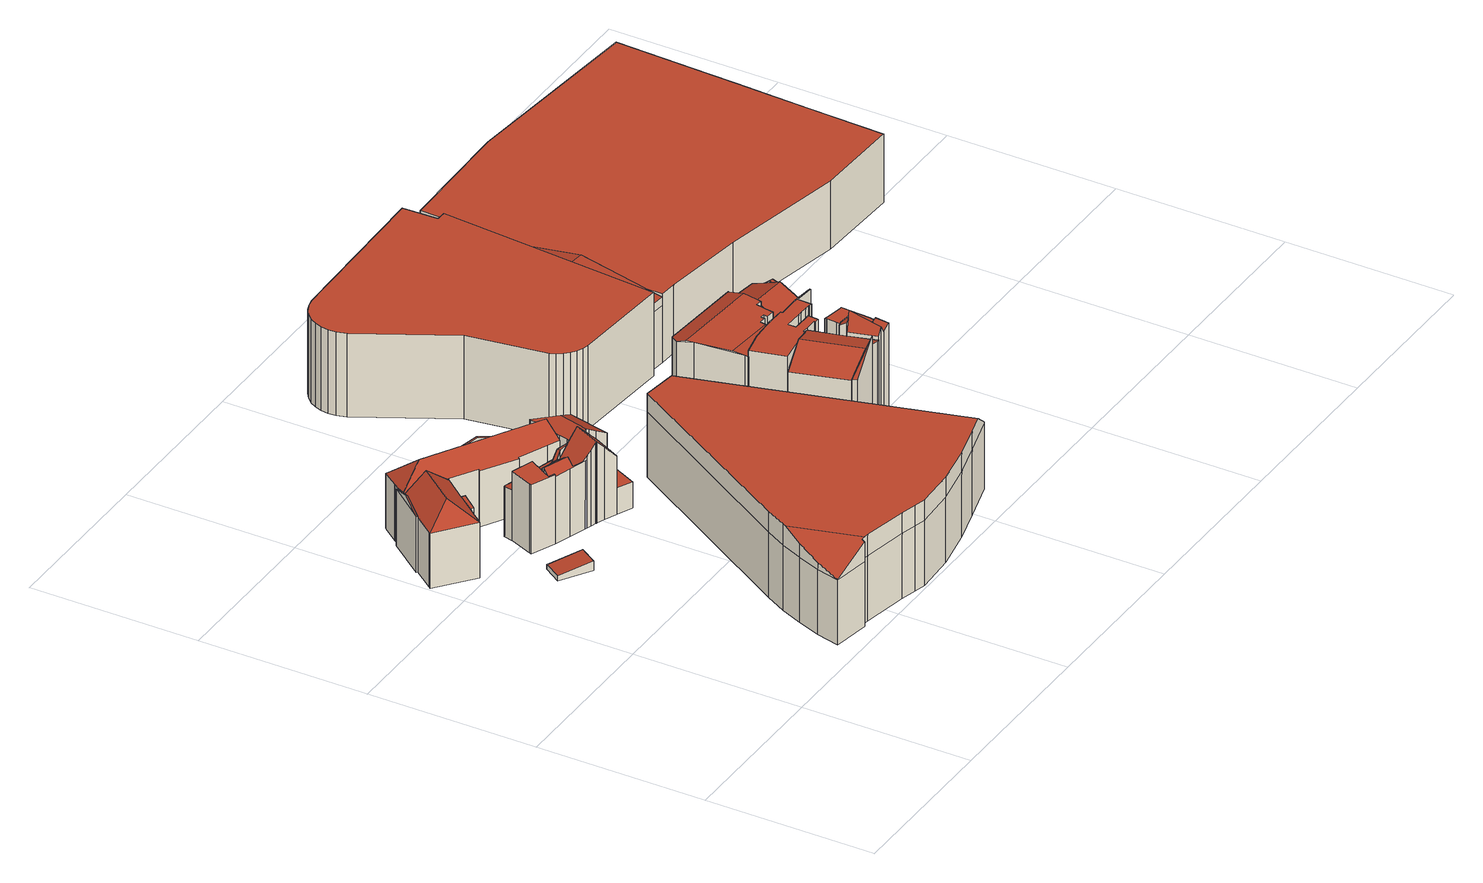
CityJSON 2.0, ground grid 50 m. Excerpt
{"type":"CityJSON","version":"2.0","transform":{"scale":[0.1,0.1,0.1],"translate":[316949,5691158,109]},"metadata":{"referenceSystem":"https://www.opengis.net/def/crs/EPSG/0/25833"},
"CityObjects":{
"building1":{"type":"Building","attributes":{"Gemeindeschluessel":14713000,"Dachneigung":81.49,"Dachorientierung":0,"MittlereTraufHoehe":112.4,"QualitaetDacherkennung":100,"ObjektHoehe":2.95,"BodenHoehe":110.24,"Geometrietyp2DReferenz":"3000","AbsoluteHoehe":113.19,"Dachflaeche":64.59,"function":"31001_9998","roofType":"2100","measuredHeight":2.95,"storeysAboveGround":1},"geometry":[{"type":"MultiSurface","lod":"2","boundaries":[[[0,1,2,3]],[[1,4,5,2]],[[4,6,7,5]],[[6,0,3,7]],[[6,4,1,0]],[[3,2,5,7]]],"semantics":{"surfaces":[{"type":"WallSurface"},{"type":"RoofSurface"},{"type":"GroundSurface"}],"values":[0,0,0,0,1,2]}}]},
"building2":{"type":"Building","attributes":{"Gemeindeschluessel":14713000,"Geometrietyp2DReferenz":"3000","function":"31001_9998","roofType":"9999"},"children":["building2-1","building2-2","building2-3","building2-4","building2-5","building2-6","building2-7"]},
"building2-1":{"type":"BuildingPart","attributes":{"Dachtyp_tdc":"tdcHipAndGableRoof","Dachneigung":38.22,"QualitaetDacherkennung":79,"Geometrietyp2DReferenz":"3000","roofType":"5000","measuredHeight":22.52},"parents":["building2"],"geometry":[{"type":"MultiSurface","lod":"2","boundaries":[[[8,9,10]],[[9,11,12,13,14,15,16,17,18,19,20,10]],[[20,21,22,23,24,8,10]],[[25,26,27,28,29,30,31,32,33,34,35,36,37]],[[18,17,28,27]],[[15,14,30,29]],[[14,13,31,30]],[[13,12,32,31]],[[12,11,33,32]],[[11,9,34,33]],[[9,8,35,34]],[[8,24,36,35]],[[24,23,37,36]],[[22,25,37,23]],[[38,21,20]],[[26,25,22,21,38]],[[19,38,20]],[[18,27,26,38,19]],[[28,17,16]],[[29,28,16,15]]],"semantics":{"surfaces":[{"type":"RoofSurface"},{"type":"GroundSurface"},{"type":"WallSurface"},{"type":"ClosureSurface"}],"values":[0,0,0,1,2,2,2,2,2,2,2,2,2,3,2,3,2,3,3,3]}}]},
"building2-2":{"type":"BuildingPart","attributes":{"Dachtyp_tdc":"tdcHipAndGableRoof","Dachneigung":42.58,"QualitaetDacherkennung":58,"Geometrietyp2DReferenz":"3000","roofType":"5000","measuredHeight":22.52},"parents":["building2"],"geometry":[{"type":"MultiSurface","lod":"2","boundaries":[[[39,40,41]],[[39,42,43,40]],[[44,45,46,47]],[[45,48,49,46]],[[48,50,51,49]],[[50,52,53,51]],[[52,54,55,53]],[[54,56,18,27,55]],[[57,58,59,60]],[[57,61,62,58]],[[61,63,64,62]],[[63,65,66,64]],[[65,67,68,66]],[[67,69,70,68]],[[67,65,63,61,57,60,71,72]],[[71,21,38,19,56,54,52,50,48,45,44,73,74,72]],[[74,75,42,39,76,77,78,79,69,67,72]],[[40,43,80,47,46,49,51,53,55,27,26,25,59,58,62,64,66,68,70,81]],[[82,75,74]],[[80,43,42,75,82]],[[73,82,74]],[[80,82,73,44,47]],[[71,83,22,21]],[[19,18,56]],[[22,25,26,38,21]],[[38,26,27,18,19]],[[60,83,71]],[[60,59,25,22,83]],[[84,79,78]],[[81,70,69,79,84]],[[41,76,39]],[[77,84,78]],[[41,40,81,84]],[[41,84,77,76]]],"semantics":{"surfaces":[{"type":"WallSurface"},{"type":"RoofSurface"},{"type":"GroundSurface"},{"type":"ClosureSurface"}],"values":[0,0,0,0,0,0,0,0,0,0,0,0,0,0,1,1,1,2,0,3,0,3,0,0,3,3,0,3,0,3,0,0,3,3]}}]},
"building2-3":{"type":"BuildingPart","attributes":{"Dachtyp_tdc":"tdcPolyFlatRoof","Dachneigung":0,"QualitaetDacherkennung":56,"Geometrietyp2DReferenz":"3000","roofType":"1000","measuredHeight":17.3},"parents":["building2"],"geometry":[{"type":"MultiSurface","lod":"2","boundaries":[[[85,86,87,28,17]],[[86,88,89,87]],[[88,90,29,89]],[[90,15,29]],[[90,88,86,85]],[[28,87,89,29]],[[17,16,85]],[[17,28,16]],[[16,15,90,85]],[[16,28,29,15]]],"semantics":{"surfaces":[{"type":"WallSurface"},{"type":"RoofSurface"},{"type":"GroundSurface"},{"type":"ClosureSurface"}],"values":[0,0,0,0,1,2,0,3,0,3]}}]},
"building2-4":{"type":"BuildingPart","attributes":{"Dachtyp_tdc":"tdcFreeFormRoof","Dachneigung":32.75,"QualitaetDacherkennung":29,"Geometrietyp2DReferenz":"3000","roofType":"5000","measuredHeight":16.56},"parents":["building2"],"geometry":[{"type":"MultiSurface","lod":"2","boundaries":[[[91,92,93,94]],[[92,95,96,93]],[[97,98,99,100]],[[98,101,102,99]],[[101,103,104,102]],[[103,105,106,104]],[[105,107,108,106]],[[107,109,110,108]],[[109,111,112,110]],[[111,113,114,112]],[[113,115,116,114]],[[115,117,118,116]],[[117,119,120,118]],[[119,91,94,120]],[[115,113,111,121]],[[111,109,107,105,103,101,98,97,122,123,121]],[[123,95,92,91,119,117,115,121]],[[94,93,96,124,125,100,99,102,104,106,108,110,112,114,116,118,120]],[[124,96,95,123]],[[124,123,122,125]],[[97,100,125,122]]],"semantics":{"surfaces":[{"type":"WallSurface"},{"type":"RoofSurface"},{"type":"GroundSurface"},{"type":"ClosureSurface"}],"values":[0,0,0,0,0,0,0,0,0,0,0,0,0,0,1,1,1,2,3,3,3]}}]},
"building2-5":{"type":"BuildingPart","attributes":{"Dachtyp_tdc":"tdcGableRoof","Dachneigung":16.65,"QualitaetDacherkennung":32,"Geometrietyp2DReferenz":"3000","roofType":"3100","measuredHeight":19.23},"parents":["building2"],"geometry":[{"type":"MultiSurface","lod":"2","boundaries":[[[126,127,128,129]],[[130,83,57,131]],[[127,126,132]],[[57,127,132,131]],[[126,130,131,132]],[[128,58,25,37,129]],[[127,57,58,128]],[[130,126,129,37,23]],[[130,23,22,83]],[[23,37,25,22]],[[83,22,25,58,57]]],"semantics":{"surfaces":[{"type":"WallSurface"},{"type":"RoofSurface"},{"type":"GroundSurface"},{"type":"ClosureSurface"}],"values":[0,0,0,1,1,2,0,0,0,3,3]}}]},
"building2-6":{"type":"BuildingPart","attributes":{"Dachtyp_tdc":"tdcHipAndGableRoof","Dachneigung":33.17,"QualitaetDacherkennung":65,"Geometrietyp2DReferenz":"3000","roofType":"5000","measuredHeight":22.45},"parents":["building2"],"geometry":[{"type":"MultiSurface","lod":"2","boundaries":[[[133,134,135,136]],[[134,137,97,100,135]],[[138,139,44,47,96,95]],[[140,43,42]],[[140,141,142,43]],[[141,143,144,142]],[[143,145,146,144]],[[145,133,136,146]],[[141,140,147]],[[140,75,82,73,139,138,148,137,134,147]],[[134,133,145,143,141,147]],[[136,135,100,125,124,96,47,80,43,142,144,146]],[[122,97,137,148]],[[122,125,100,97]],[[95,123,122,148,138]],[[95,96,124,123]],[[124,125,122,123]],[[73,44,139]],[[42,75,140]],[[43,80,82,75,42]],[[80,47,44,73,82]]],"semantics":{"surfaces":[{"type":"WallSurface"},{"type":"RoofSurface"},{"type":"GroundSurface"},{"type":"ClosureSurface"}],"values":[0,0,0,0,0,0,0,0,1,1,1,2,0,3,0,3,3,0,0,3,3]}}]},
"building2-7":{"type":"BuildingPart","attributes":{"Dachtyp_tdc":"tdcGableRoof","Dachneigung":18.1,"QualitaetDacherkennung":40,"Geometrietyp2DReferenz":"3000","roofType":"3100","measuredHeight":19.02},"parents":["building2"],"geometry":[{"type":"MultiSurface","lod":"2","boundaries":[[[149,150,70,69]],[[149,151,152,150]],[[151,41,40,152]],[[69,79,84,77,153,154,149]],[[151,154,153,76,41]],[[149,154,151]],[[70,150,152,40,81]],[[81,40,41,84]],[[69,70,81,84,79]],[[76,153,77]],[[41,76,77,84]]],"semantics":{"surfaces":[{"type":"WallSurface"},{"type":"RoofSurface"},{"type":"GroundSurface"},{"type":"ClosureSurface"}],"values":[0,0,0,1,1,0,2,3,3,0,3]}}]},
"building3":{"type":"Building","attributes":{"Gemeindeschluessel":14713000,"Geometrietyp2DReferenz":"3000","function":"31001_9998","roofType":"9999"},"children":["building3-1","building3-2","building3-3","building3-4","building3-5"]},
"building3-1":{"type":"BuildingPart","attributes":{"Dachtyp_tdc":"tdcPolyFlatRoof","Dachneigung":0,"QualitaetDacherkennung":64,"Geometrietyp2DReferenz":"3000","roofType":"1000","measuredHeight":21.24},"parents":["building3"],"geometry":[{"type":"MultiSurface","lod":"2","boundaries":[[[155,156,157,158,159]],[[156,160,161,157]],[[156,155,162,163,164,165,166,167,168,169,170,171,160]],[[161,172,173,174,175,176,177,178,179,180,158,157]],[[160,171,172,161]],[[171,170,173,172]],[[170,169,174,173]],[[169,168,175,174]],[[168,167,176,175]],[[167,166,177,176]],[[181,182,163,162]],[[181,180,179,182]],[[159,181,162,155]],[[159,158,180,181]],[[182,164,163]],[[179,178,165,164,182]],[[178,177,166,165]]],"semantics":{"surfaces":[{"type":"WallSurface"},{"type":"RoofSurface"},{"type":"GroundSurface"},{"type":"ClosureSurface"}],"values":[0,0,1,2,0,0,0,0,0,0,0,3,0,3,0,3,3]}}]},
"building3-2":{"type":"BuildingPart","attributes":{"Dachtyp_tdc":"tdcFreeFormRoof","Dachneigung":59.58,"QualitaetDacherkennung":22,"Geometrietyp2DReferenz":"3000","roofType":"5000","measuredHeight":21.39},"parents":["building3"],"geometry":[{"type":"MultiSurface","lod":"2","boundaries":[[[183,184,185,186,187]],[[184,188,189,185]],[[188,190,191,189]],[[190,192,193,191]],[[192,194,195,193]],[[194,196,197,195]],[[196,198,199,197]],[[188,184,183,200]],[[201,202,203,198,196,194]],[[194,192,190,188,200,204,201]],[[186,185,189,191,193,195,197,199,205,206,207,208]],[[203,205,199,198]],[[207,206,202,201]],[[206,205,203,202]],[[200,209,204]],[[209,208,207,201,204]],[[183,187,209,200]],[[208,209,187,186]]],"semantics":{"surfaces":[{"type":"WallSurface"},{"type":"RoofSurface"},{"type":"GroundSurface"},{"type":"ClosureSurface"}],"values":[0,0,0,0,0,0,0,1,1,1,2,3,3,3,0,3,0,3]}}]},
"building3-3":{"type":"BuildingPart","attributes":{"Dachtyp_tdc":"tdcPolyFlatRoof","Dachneigung":0,"QualitaetDacherkennung":55,"Geometrietyp2DReferenz":"3000","roofType":"1000","measuredHeight":21.15},"parents":["building3"],"geometry":[{"type":"MultiSurface","lod":"2","boundaries":[[[210,211,212,213]],[[211,214,215,212]],[[214,216,217,218,215]],[[219,216,214,211,210]],[[213,212,215,218,220]],[[221,217,216,219]],[[220,218,217,221]],[[213,220,221,219,210]]],"semantics":{"surfaces":[{"type":"WallSurface"},{"type":"RoofSurface"},{"type":"GroundSurface"},{"type":"ClosureSurface"}],"values":[0,0,0,1,2,0,3,3]}}]},
"building3-4":{"type":"BuildingPart","attributes":{"Dachtyp_tdc":"tdcGableRoof","Dachneigung":46.38,"QualitaetDacherkennung":32,"Geometrietyp2DReferenz":"3000","roofType":"3100","measuredHeight":24.99},"parents":["building3"],"geometry":[{"type":"MultiSurface","lod":"2","boundaries":[[[222,223,224,225]],[[223,226,227,224]],[[226,228,229,227]],[[228,230,231,229]],[[230,232,233,231]],[[232,234,235,233]],[[234,236,237,238,235]],[[217,187,186,218]],[[239,222,225,199,198]],[[240,204,209,187,217,221,241,242,243,236,234,232,230]],[[230,228,226,223,222,239,244,240]],[[225,224,227,229,231,233,235,238,245,246,220,218,186,208,207,206,205,199]],[[243,237,236]],[[242,245,238,237,243]],[[217,218,220,221]],[[221,220,246,241]],[[241,246,245,242]],[[202,201,204,240]],[[206,207,201,202]],[[207,208,209,204,201]],[[208,186,187,209]],[[244,203,202,240]],[[206,202,203,205]],[[198,203,244,239]],[[198,199,205,203]]],"semantics":{"surfaces":[{"type":"WallSurface"},{"type":"RoofSurface"},{"type":"GroundSurface"},{"type":"ClosureSurface"}],"values":[0,0,0,0,0,0,0,0,0,1,1,2,0,3,3,3,3,0,3,3,3,0,3,0,3]}}]},
"building3-5":{"type":"BuildingPart","attributes":{"Dachtyp_tdc":"tdcGableRoof","Dachneigung":38.86,"QualitaetDacherkennung":28,"Geometrietyp2DReferenz":"3000","roofType":"3100","measuredHeight":22.74},"parents":["building3"],"geometry":[{"type":"MultiSurface","lod":"2","boundaries":[[[237,247,248,238]],[[247,159,158,248]],[[249,250,251,177,166]],[[250,252,210,213,251]],[[253,164,182,181,159,247,237,243,254,255]],[[255,256,252,250,249,253]],[[213,220,246,245,238,248,158,180,179,178,177,251]],[[256,219,210,252]],[[219,221,220,213,210]],[[241,221,219,256,255]],[[246,220,221,241]],[[254,242,241,255]],[[242,245,246,241]],[[243,242,254]],[[237,238,245,242,243]],[[180,158,159,181]],[[179,180,181,182]],[[165,164,253]],[[178,179,182,164,165]],[[249,166,165,253]],[[178,165,166,177]]],"semantics":{"surfaces":[{"type":"WallSurface"},{"type":"RoofSurface"},{"type":"GroundSurface"},{"type":"ClosureSurface"}],"values":[0,0,0,0,1,1,2,0,3,0,3,0,3,0,3,3,3,0,3,0,3]}}]},
"building4":{"type":"Building","attributes":{"Dachtyp_tdc":"tdcFreeFormRoof","Gemeindeschluessel":14713000,"Dachneigung":0.985,"QualitaetDacherkennung":27,"Geometrietyp2DReferenz":"3000","function":"31001_2000","roofType":"5000","measuredHeight":26.67},"geometry":[{"type":"MultiSurface","lod":"2","boundaries":[[[257,258,259,260]],[[260,259,261,262]],[[263,264,265,266]],[[267,264,263]],[[268,269,270,271]],[[271,270,267]],[[272,273,274,275,276,277,278,279,280,281,282,283,284,285,286,287,288,289,290,291]],[[292,293,273,272]],[[293,294,274,273]],[[294,295,275,274]],[[295,296,276,275]],[[296,297,277,276]],[[297,268,278,277]],[[268,271,279,278]],[[271,267,280,279]],[[267,263,281,280]],[[263,266,282,281]],[[266,298,283,282]],[[298,299,284,283]],[[299,300,285,284]],[[300,301,286,285]],[[301,302,287,286]],[[302,257,288,287]],[[257,260,289,288]],[[260,262,290,289]],[[262,303,291,290]],[[303,292,272,291]],[[270,269,304,305,265,264,267]],[[306,261,259,258,307,308,309]],[[310,311,312,306,309,313,314,315,305,304,316,317,318,319]],[[293,310,319,294]],[[294,319,318,295]],[[295,318,317,296]],[[296,317,316,297]],[[297,316,304,269,268]],[[266,265,305,315,298]],[[298,315,314,299]],[[299,314,313,300]],[[300,313,309,308,301]],[[262,261,306,312,303]],[[303,312,311,292]],[[292,311,310,293]],[[301,308,307,302]],[[302,307,258,257]]],"semantics":{"surfaces":[{"type":"WallSurface"},{"type":"GroundSurface"},{"type":"RoofSurface"}],"values":[0,0,0,0,0,0,1,0,0,0,0,0,0,0,0,0,0,0,0,0,0,0,0,0,0,0,0,2,2,2,0,0,0,0,0,0,0,0,0,0,0,0,0,0]}}]},
"building5":{"type":"Building","attributes":{"Dachtyp_tdc":"tdcPolyFlatRoof","Gemeindeschluessel":14713000,"Dachneigung":0,"QualitaetDacherkennung":57,"Geometrietyp2DReferenz":"3000","function":"31001_9998","roofType":"1000","measuredHeight":8.02},"geometry":[{"type":"MultiSurface","lod":"2","boundaries":[[[320,321,224,322]],[[321,323,225,224]],[[323,324,325,225]],[[324,326,327,325]],[[326,320,322,327]],[[326,324,323,321,320]],[[322,224,225,325,327]]],"semantics":{"surfaces":[{"type":"WallSurface"},{"type":"RoofSurface"},{"type":"GroundSurface"}],"values":[0,0,0,0,0,1,2]}}]},
"building6":{"type":"Building","attributes":{"Gemeindeschluessel":14713000,"Geometrietyp2DReferenz":"3000","function":"31001_9998","roofType":"9999"},"children":["building6-1","building6-2","building6-3","building6-4","building6-5","building6-6"]},
"building6-1":{"type":"BuildingPart","attributes":{"Dachtyp_tdc":"tdcFreeFormRoof","Dachneigung":59.09,"QualitaetDacherkennung":9,"Geometrietyp2DReferenz":"3000","roofType":"5000","measuredHeight":30.93},"parents":["building6"],"geometry":[{"type":"MultiSurface","lod":"2","boundaries":[[[328,329,330,331,332]],[[329,333,334,335,330]],[[336,337,338,339,340,341]],[[342,343,344,333,329]],[[329,328,337,336,342]],[[331,330,335,345,346,340,339,347]],[[348,334,333,344]],[[345,335,334,348]],[[349,343,342]],[[346,345,348,344,343,349]],[[336,341,349,342]],[[346,349,341,340]],[[332,350,351,338,337,328]],[[347,339,338,351]],[[332,331,347,351,350]]],"semantics":{"surfaces":[{"type":"WallSurface"},{"type":"RoofSurface"},{"type":"GroundSurface"},{"type":"ClosureSurface"}],"values":[0,0,0,1,1,2,0,3,0,3,0,3,0,3,3]}}]},
"building6-2":{"type":"BuildingPart","attributes":{"Dachtyp_tdc":"tdcPolyFlatRoof","Dachneigung":30.79,"QualitaetDacherkennung":35,"Geometrietyp2DReferenz":"3000","roofType":"2100","measuredHeight":28.95},"parents":["building6"],"geometry":[{"type":"MultiSurface","lod":"2","boundaries":[[[352,341,340,353]],[[354,352,353,355,356]],[[354,357,343,349,341,352]],[[353,340,346,345,355]],[[344,343,357]],[[345,346,349,343,344,348]],[[346,340,341,349]],[[354,356,348,344,357]],[[345,348,356,355]]],"semantics":{"surfaces":[{"type":"WallSurface"},{"type":"RoofSurface"},{"type":"GroundSurface"},{"type":"ClosureSurface"}],"values":[0,0,1,2,0,3,3,0,3]}}]},
"building6-3":{"type":"BuildingPart","attributes":{"Dachtyp_tdc":"tdcPolyFlatRoof","Dachneigung":0,"QualitaetDacherkennung":48,"Geometrietyp2DReferenz":"3000","roofType":"1000","measuredHeight":23.38},"parents":["building6"],"geometry":[{"type":"MultiSurface","lod":"2","boundaries":[[[338,358,359,339]],[[358,360,361,359]],[[360,362,363,361]],[[362,364,365,363]],[[364,366,367,365]],[[366,368,369,367]],[[368,370,371,369]],[[370,372,373,371]],[[372,374,375,373]],[[374,376,377,375]],[[376,378,379,377]],[[378,380,381,379]],[[378,376,374,372,370,368,366,364,362,360,358,338,351,380]],[[381,347,339,359,361,363,365,367,369,371,373,375,377,379]],[[347,381,380,351]],[[339,347,351,338]]],"semantics":{"surfaces":[{"type":"WallSurface"},{"type":"RoofSurface"},{"type":"GroundSurface"},{"type":"ClosureSurface"}],"values":[0,0,0,0,0,0,0,0,0,0,0,0,1,2,3,3]}}]},
"building6-4":{"type":"BuildingPart","attributes":{"Dachtyp_tdc":"tdcGableRoof","Dachneigung":36.54,"QualitaetDacherkennung":34,"Geometrietyp2DReferenz":"3000","roofType":"3100","measuredHeight":26.44},"parents":["building6"],"geometry":[{"type":"MultiSurface","lod":"2","boundaries":[[[382,356,355,383]],[[334,384,385,335]],[[384,386,387,385]],[[388,389,390,391]],[[389,392,393,390]],[[392,394,395,393]],[[394,396,397,395]],[[396,382,383,397]],[[392,389,388,398,399]],[[399,400,386,384,334,348,356,382,396,394,392]],[[383,355,345,335,385,387,401,391,390,393,395,397]],[[335,345,348,334]],[[345,355,356,348]],[[402,400,399]],[[401,387,386,400,402]],[[398,402,399]],[[401,402,398,388,391]]],"semantics":{"surfaces":[{"type":"WallSurface"},{"type":"RoofSurface"},{"type":"GroundSurface"},{"type":"ClosureSurface"}],"values":[0,0,0,0,0,0,0,0,1,1,2,3,3,0,3,0,3]}}]},
"building6-5":{"type":"BuildingPart","attributes":{"Dachtyp_tdc":"tdcPolyFlatRoof","Dachneigung":26.42,"QualitaetDacherkennung":45,"Geometrietyp2DReferenz":"3000","roofType":"2100","measuredHeight":27.34},"parents":["building6"],"geometry":[{"type":"MultiSurface","lod":"2","boundaries":[[[403,404,405,381,380]],[[404,332,331,405]],[[332,404,403,350]],[[347,381,405,331]],[[331,332,350,351,347]],[[380,351,350,403]],[[380,381,347,351]]],"semantics":{"surfaces":[{"type":"WallSurface"},{"type":"RoofSurface"},{"type":"GroundSurface"},{"type":"ClosureSurface"}],"values":[0,0,1,2,3,0,3]}}]},
"building6-6":{"type":"BuildingPart","attributes":{"Dachtyp_tdc":"tdcPolyFlatRoof","Dachneigung":33.57,"QualitaetDacherkennung":11,"Geometrietyp2DReferenz":"3000","roofType":"2100","measuredHeight":28.39},"parents":["building6"],"geometry":[{"type":"MultiSurface","lod":"2","boundaries":[[[406,407,388,391,408]],[[409,406,408,387,386]],[[409,400,402,398,407,406]],[[408,391,401,387]],[[398,388,407]],[[386,400,409]],[[387,401,402,400,386]],[[401,391,388,398,402]]],"semantics":{"surfaces":[{"type":"WallSurface"},{"type":"RoofSurface"},{"type":"GroundSurface"},{"type":"ClosureSurface"}],"values":[0,0,1,2,0,0,3,3]}}]},
"building7":{"type":"Building","attributes":{"Dachtyp_tdc":"tdcFreeFormRoof","Gemeindeschluessel":14713000,"Dachneigung":2.1,"QualitaetDacherkennung":47,"Geometrietyp2DReferenz":"3000","function":"31001_9998","roofType":"5000","measuredHeight":25.86},"geometry":[{"type":"MultiSurface","lod":"2","boundaries":[[[410,411,412,413]],[[411,414,415,412]],[[414,416,417,415]],[[416,418,419,417]],[[418,420,421,419]],[[420,422,423,421]],[[422,424,425,423]],[[424,426,427,425]],[[426,428,429,427]],[[428,430,431,429]],[[430,432,433,431]],[[432,434,435,433]],[[434,436,437,435]],[[436,438,439,437]],[[438,440,441,439]],[[440,442,443,441]],[[442,444,445,443]],[[444,446,447,445]],[[446,448,449,447]],[[448,450,451,449]],[[450,410,413,451]],[[418,416,414,411,410,452,453]],[[448,446,444,442,440,438,454,455]],[[455,454,436,434,432,430,428,426,424,422,420,453,452,450]],[[438,436,454]],[[420,418,453]],[[410,450,452]],[[450,448,455]],[[413,412,415,417,419,421,423,425,427,429,431,433,435,437,439,441,443,445,447,449,451]]],"semantics":{"surfaces":[{"type":"WallSurface"},{"type":"RoofSurface"},{"type":"GroundSurface"}],"values":[0,0,0,0,0,0,0,0,0,0,0,0,0,0,0,0,0,0,0,0,0,1,1,1,0,0,0,0,2]}}]},
"building8":{"type":"Building","attributes":{"Dachtyp_tdc":"tdcPolyFlatRoof","Gemeindeschluessel":14713000,"Dachneigung":0,"QualitaetDacherkennung":31,"Geometrietyp2DReferenz":"3000","function":"31001_9998","roofType":"1000","measuredHeight":25.92},"geometry":[{"type":"MultiSurface","lod":"2","boundaries":[[[456,457,458,459]],[[457,460,461,458]],[[460,462,463,461]],[[462,464,465,463]],[[464,466,467,465]],[[466,468,469,467]],[[468,470,471,469]],[[470,472,473,471]],[[472,474,475,473]],[[474,476,477,475]],[[476,478,479,477]],[[478,480,481,479]],[[480,482,483,481]],[[482,484,485,483]],[[484,486,487,485]],[[486,488,489,487]],[[488,490,491,489]],[[490,492,493,491]],[[492,494,495,493]],[[494,496,497,495]],[[496,498,499,497]],[[498,500,501,499]],[[500,502,503,501]],[[502,504,505,503]],[[504,506,507,505]],[[506,508,509,507]],[[508,510,511,509]],[[510,512,513,511]],[[512,514,515,513]],[[514,456,459,515]],[[514,512,510,508,506,504,502,500,498,496,494,492,490,488,486,484,482,480,478,476,474,472,470,468,466,464,462,460,457,456]],[[459,458,461,463,465,467,469,471,473,475,477,479,481,483,485,487,489,491,493,495,497,499,501,503,505,507,509,511,513,515]]],"semantics":{"surfaces":[{"type":"WallSurface"},{"type":"RoofSurface"},{"type":"GroundSurface"}],"values":[0,0,0,0,0,0,0,0,0,0,0,0,0,0,0,0,0,0,0,0,0,0,0,0,0,0,0,0,0,0,1,2]}}]},
"building9":{"type":"Building","attributes":{"Dachtyp_tdc":"tdcFreeFormRoof","Gemeindeschluessel":14713000,"Dachneigung":44.06,"QualitaetDacherkennung":13,"Geometrietyp2DReferenz":"3000","function":"31001_9998","roofType":"5000","measuredHeight":6.08},"geometry":[{"type":"MultiSurface","lod":"2","boundaries":[[[516,517,518]],[[519,517,516]],[[520,517,519]],[[520,521,517]],[[521,520,522]],[[523,363,361,359,524,353,355,383,525,526]],[[519,516,363,523]],[[516,527,361,363]],[[527,528,359,361]],[[528,529,524,359]],[[529,530,353,524]],[[530,531,355,353]],[[531,532,383,355]],[[532,533,525,383]],[[533,520,526,525]],[[520,519,523,526]],[[534,522,520,533]],[[534,533,532]],[[535,536,521,522,534,532,531]],[[535,531,530]],[[536,535,530,529]],[[517,521,536,529,528]],[[518,517,528,527]],[[518,527,516]]],"semantics":{"surfaces":[{"type":"RoofSurface"},{"type":"GroundSurface"},{"type":"WallSurface"}],"values":[0,0,0,0,0,1,2,2,2,2,2,2,2,2,2,2,0,0,0,0,0,0,0,0]}}]},
"building10":{"type":"Building","attributes":{"Gemeindeschluessel":14713000,"Geometrietyp2DReferenz":"3000","function":"31001_9998","roofType":"9999"},"children":["building10-1","building10-2","building10-3"]},
"building10-1":{"type":"BuildingPart","attributes":{"Dachtyp_tdc":"tdcGableRoof","Dachneigung":27.69,"QualitaetDacherkennung":18,"Geometrietyp2DReferenz":"3000","roofType":"3100","measuredHeight":25.4},"parents":["building10"],"geometry":[{"type":"MultiSurface","lod":"2","boundaries":[[[537,538,539,540]],[[538,541,542,539]],[[541,543,544,542]],[[543,545,546,544]],[[545,547,548,546]],[[547,549,550,548]],[[549,551,552,553,550]],[[554,555,556,421,557]],[[555,558,419,556]],[[558,559,417,419]],[[559,560,561,562,417]],[[563,564,565,566,567]],[[564,537,540,565]],[[568,569,570,571,560,559,558,555]],[[555,554,551,549,547,545,543,541,538,537,564,563,568]],[[540,539,542,544,546,548,550,553,421,556,419,417,562,572,573,566,565]],[[557,552,551,554]],[[557,421,553,552]],[[574,569,568]],[[571,561,560]],[[572,562,561,571,570]],[[573,572,570,569,574]],[[563,567,574,568]],[[573,574,567,566]]],"semantics":{"surfaces":[{"type":"WallSurface"},{"type":"RoofSurface"},{"type":"GroundSurface"},{"type":"ClosureSurface"}],"values":[0,0,0,0,0,0,0,0,0,0,0,0,0,1,1,2,0,3,0,0,3,3,0,3]}}]},
"building10-2":{"type":"BuildingPart","attributes":{"Dachtyp_tdc":"tdcGableRoof","Dachneigung":40.99,"QualitaetDacherkennung":54,"Geometrietyp2DReferenz":"3000","roofType":"3100","measuredHeight":24.51},"parents":["building10"],"geometry":[{"type":"MultiSurface","lod":"2","boundaries":[[[561,575,576,562]],[[575,577,578,576]],[[577,579,580,578]],[[579,581,582,580]],[[581,567,566,582]],[[579,577,575,561,571,583]],[[583,569,574,567,581,579]],[[572,562,576,578,580,582,566,573]],[[571,570,583]],[[561,562,572,570,571]],[[570,569,583]],[[572,573,574,569,570]],[[573,566,567,574]]],"semantics":{"surfaces":[{"type":"WallSurface"},{"type":"RoofSurface"},{"type":"GroundSurface"},{"type":"ClosureSurface"}],"values":[0,0,0,0,0,1,1,2,0,3,0,3,3]}}]},
"building10-3":{"type":"BuildingPart","attributes":{"Dachtyp_tdc":"tdcPolyFlatRoof","Dachneigung":0,"QualitaetDacherkennung":0,"Geometrietyp2DReferenz":"3000","roofType":"9999","measuredHeight":3.32},"parents":["building10"],"geometry":[{"type":"MultiSurface","lod":"2","boundaries":[[[584,585,586,587,588,589,552,557]],[[552,589,590,553]],[[589,588,591,590]],[[588,587,592,591]],[[587,586,427,592]],[[586,585,425,427]],[[585,584,423,425]],[[584,557,421,423]],[[421,553,590,591,592,427,425,423]],[[553,421,557,552]]],"semantics":{"surfaces":[{"type":"RoofSurface"},{"type":"WallSurface"},{"type":"GroundSurface"},{"type":"ClosureSurface"}],"values":[0,1,1,1,1,1,1,1,2,3]}}]},
"building11":{"type":"Building","attributes":{"name":"Höfe am Brühl","Gemeindeschluessel":14713000,"Geometrietyp2DReferenz":"3000","function":"31001_2052","roofType":"9999"},"children":["building11-1","building11-2","building11-3"]},
"building11-1":{"type":"BuildingPart","attributes":{"Dachtyp_tdc":"tdcPolyFlatRoof","Dachneigung":0,"QualitaetDacherkennung":22,"Geometrietyp2DReferenz":"3000","roofType":"1000","measuredHeight":20.94},"parents":["building11"],"geometry":[{"type":"MultiSurface","lod":"2","boundaries":[[[593,594,595,596,597]],[[594,598,599,595]],[[598,600,601,599]],[[600,602,603,601]],[[602,604,605,603]],[[604,606,607,605]],[[606,608,609,607]],[[608,610,611,609]],[[610,612,613,611]],[[612,614,615,613]],[[614,616,617,615]],[[616,618,619,620,621,617]],[[618,616,614,612,610,608,606,604,602,600,598,594,593,622,623]],[[596,595,599,601,603,605,607,609,611,613,615,617,621]],[[597,622,593]],[[623,619,618]],[[597,596,621,620]],[[597,620,619,623,622]]],"semantics":{"surfaces":[{"type":"WallSurface"},{"type":"RoofSurface"},{"type":"GroundSurface"},{"type":"ClosureSurface"}],"values":[0,0,0,0,0,0,0,0,0,0,0,0,1,2,0,0,3,3]}}]},
"building11-2":{"type":"BuildingPart","attributes":{"Dachtyp_tdc":"tdcGableRoof","Dachneigung":10.07,"QualitaetDacherkennung":13,"Geometrietyp2DReferenz":"3000","roofType":"3100","measuredHeight":24.41},"parents":["building11"],"geometry":[{"type":"MultiSurface","lod":"2","boundaries":[[[624,597,596,625]],[[620,626,627,621]],[[628,629,630,619,623]],[[624,629,628,622,597]],[[620,619,630,626]],[[625,596,621,627]],[[621,596,597,620]],[[625,627,626,624]],[[626,630,629,624]],[[628,623,622]],[[622,623,619,620,597]]],"semantics":{"surfaces":[{"type":"WallSurface"},{"type":"RoofSurface"},{"type":"GroundSurface"},{"type":"ClosureSurface"}],"values":[0,0,1,1,0,2,3,3,3,0,3]}}]},
"building11-3":{"type":"BuildingPart","attributes":{"Dachtyp_tdc":"tdcPolyFlatRoof","Dachneigung":0,"QualitaetDacherkennung":26,"Geometrietyp2DReferenz":"3000","roofType":"1000","measuredHeight":25.73},"parents":["building11"],"geometry":[{"type":"MultiSurface","lod":"2","boundaries":[[[631,632,633,634]],[[632,635,636,633]],[[635,637,638,636]],[[637,639,640,638]],[[639,641,642,640]],[[641,643,644,642]],[[643,645,646,644]],[[645,647,648,646]],[[647,649,650,648]],[[649,651,652,650]],[[651,653,654,652]],[[653,655,656,654]],[[655,657,658,656]],[[657,659,660,658]],[[659,661,662,660]],[[661,663,664,662]],[[663,665,666,664]],[[665,667,668,666]],[[667,669,670,668]],[[669,671,624,625,670]],[[672,673,674,627,626,630]],[[673,631,634,674]],[[673,672,671,669,667,665,663,661,659,657,655,653,651,649,647,645,643,641,639,637,635,632,631]],[[634,633,636,638,640,642,644,646,648,650,652,654,656,658,660,662,664,666,668,670,625,627,674]],[[630,629,624,671,672]],[[626,627,625,624]],[[626,624,629,630]]],"semantics":{"surfaces":[{"type":"WallSurface"},{"type":"RoofSurface"},{"type":"GroundSurface"},{"type":"ClosureSurface"}],"values":[0,0,0,0,0,0,0,0,0,0,0,0,0,0,0,0,0,0,0,0,0,0,1,2,0,3,3]}}]}
},
"vertices":[
[221,881,26],[308,824,42],[308,824,12],[221,881,12],[275,773,42],[275,773,12],[188,830,26],[188,830,12],
[6,1103,172],[111,1016,174],[95,1105,228],[115,1021,174],[116,1022,174],[125,1033,174],[137,1049,174],[152,1067,174],[191,1116,174],[191,1116,173],[244,1182,173],[237,1186,180],[183,1216,228],[129,1247,178],[122,1251,171],[57,1169,172],[10,1108,172],[122,1251,3],[183,1216,3],[244,1182,3],[191,1116,3],[152,1067,3],[137,1049,3],[125,1033,3],[116,1022,3],[115,1021,3],[111,1016,3],[6,1103,3],[10,1108,3],[57,1169,3],[183,1216,179],
[480,1172,175],[480,1172,3],[480,1172,173],[559,1124,177],[559,1124,3],[533,1021,184],[500,1037,182],[500,1037,3],[533,1021,3],[420,1077,177],[420,1077,3],[419,1075,174],[419,1075,3],[318,1135,176],[318,1135,3],[319,1138,179],[319,1138,3],[244,1182,180],[142,1275,176],[142,1275,3],[141,1275,3],[141,1275,176],[154,1291,175],[154,1291,3],[156,1294,175],[156,1294,3],[191,1339,171],[191,1339,3],[194,1342,171],[194,1342,3],[379,1234,173],[379,1234,3],[122,1251,178],[219,1257,228],[537,1037,199],[545,1068,228],[553,1099,200],[474,1175,175],[379,1232,174],[378,1232,174],[378,1233,173],[545,1068,3],[378,1232,3],[545,1068,200],[122,1251,176],[378,1232,173],
[191,1116,176],[199,1109,176],[199,1109,3],[161,1062,176],[161,1062,3],[152,1067,176],
[466,1015,159],[493,1006,160],[493,1006,3],[466,1015,3],[527,996,161],[527,996,3],[519,964,154],[500,968,153],[500,968,3],[519,964,3],[476,975,153],[476,975,3],[460,979,153],[460,979,3],[431,988,154],[431,988,3],[377,1005,155],[377,1005,3],[368,1008,156],[368,1008,3],[303,1029,158],[303,1029,3],[312,1058,157],[312,1058,3],[314,1058,157],[314,1058,3],[320,1060,155],[320,1060,3],[455,1018,159],[455,1018,3],[322,1041,168],[520,970,158],[524,986,168],[524,986,3],[520,970,3],
[54,1171,174],[138,1278,176],[138,1278,3],[54,1171,3],[57,1169,174],[100,1223,195],[97,1225,195],
[567,954,220],[557,956,227],[557,956,3],[567,954,3],[519,964,199],[527,996,199],[533,1021,199],[559,1124,200],[663,1062,176],[663,1062,3],[635,939,175],[635,939,3],[596,949,201],[596,949,3],[578,1043,227],[520,970,199],
[381,1238,173],[381,1238,3],[483,1177,173],[483,1177,3],[429,1202,193],[432,1208,193],
[343,925,218],[272,956,218],[272,956,5],[343,925,5],[343,925,212],[274,962,218],[274,962,5],[345,929,218],[327,936,218],[328,937,218],[337,954,218],[342,963,218],[345,967,218],[361,997,218],[368,1008,218],[303,1029,218],[302,1030,218],[302,1030,5],[303,1029,5],[368,1008,5],[361,997,5],[345,967,5],[342,963,5],[337,954,5],[327,936,5],[345,929,5],[345,929,216],[327,936,216],
[427,975,178],[431,988,182],[431,988,5],[427,975,5],[427,975,177],[451,982,217],[451,982,5],[460,979,218],[460,979,5],[476,975,218],[476,975,5],[492,971,219],[492,971,5],[500,968,216],[500,968,5],[567,954,185],[567,954,5],[449,972,217],[492,965,219],[518,961,207],[570,953,184],[475,968,218],[570,953,5],[518,961,5],[492,965,5],[449,972,5],[449,972,196],
[365,956,217],[384,964,217],[384,964,5],[365,956,5],[407,957,217],[407,957,5],[418,949,217],[418,949,180],[418,949,5],[415,940,217],[415,940,5],[415,940,181],
[596,949,176],[542,857,185],[542,857,5],[596,949,5],[506,872,226],[506,872,5],[481,881,254],[481,881,5],[480,881,255],[480,881,5],[477,882,253],[477,882,5],[461,887,238],[461,887,5],[449,891,226],[449,891,214],[449,891,5],[567,954,206],[518,961,255],[411,928,182],[404,908,185],[436,896,215],[570,953,203],[404,908,5],[411,928,5],
[392,909,213],[392,909,5],[342,963,227],[361,957,227],[361,957,5],[365,956,227],[337,954,233],[404,908,215],[411,928,233],[415,940,226],
[951,565,206],[951,565,236],[1055,275,218],[1055,275,206],[1112,96,212],[1112,96,206],[311,130,206],[311,130,227],[335,197,250],[335,197,206],[293,61,206],[406,53,206],[406,53,268],[403,44,265],[403,44,206],[888,34,6],[765,12,6],[645,5,6],[610,13,6],[563,24,6],[428,49,6],[406,53,6],[403,44,6],[293,61,6],[311,130,6],[335,197,6],[363,262,6],[397,325,6],[730,874,6],[894,855,6],[964,569,6],[951,565,6],[1055,275,6],[1112,96,6],[991,62,6],[888,34,206],[765,12,206],[645,5,206],[610,13,206],[563,24,206],[428,49,206],[363,262,206],[397,325,206],[730,874,206],[894,855,206],[964,569,206],[991,62,206],[415,51,272],[359,253,272],[1052,79,262],[964,569,225],[894,855,218],[835,862,262],[765,12,267],[888,34,265],[991,62,263],[730,874,263],[397,325,271],[363,262,272],[428,49,272],[563,24,270],[610,13,269],[645,5,269],
[587,836,86],[542,857,86],[587,836,5],[596,949,86],[635,939,86],[635,939,5],[634,933,86],[634,933,5],
[1271,484,271],[1259,484,293],[1259,484,10],[1271,484,10],[1271,484,270],[1246,484,271],[1246,484,260],[1246,484,10],[1260,578,304],[1280,584,271],[1280,584,244],[1280,584,10],[1260,578,10],[1260,578,298],[1251,575,319],[1239,571,298],[1224,566,271],[1224,566,10],[1251,575,10],[1275,529,10],[1224,566,259],[1251,575,298],[1275,529,270],[1275,529,244],
[1235,590,287],[1235,590,10],[1218,586,287],[1218,586,10],[1218,586,259],[1224,566,299],
[1284,630,244],[1284,630,10],[1287,661,244],[1287,661,10],[1285,661,244],[1285,661,10],[1285,666,244],[1285,666,10],[1294,665,244],[1294,665,10],[1348,656,244],[1348,656,10],[1352,656,244],[1352,656,10],[1346,568,244],[1346,568,10],[1339,524,244],[1339,524,10],[1345,525,244],[1345,525,10],[1344,522,244],[1344,522,10],[1302,526,244],[1302,526,10],
[1197,667,259],[1197,667,10],[1238,483,261],[1238,483,10],[1210,483,267],[1210,483,10],[1101,482,220],[1055,644,219],[1055,644,10],[1101,482,10],[1129,655,274],[1129,655,10],[1179,663,263],[1179,663,10],[1178,668,263],[1178,668,10],[1115,482,231],[1176,483,274],[1179,483,273],[1176,483,10],[1176,483,271],
[1302,526,283],[1298,484,283],[1298,484,10],
[1105,466,224],[1101,482,221],[1105,466,10],[1210,483,294],
[993,937,253],[1017,964,244],[1017,964,1],[993,937,1],[1018,965,243],[1018,965,1],[1272,945,243],[1272,945,1],[1271,943,244],[1271,943,1],[1255,838,258],[1255,838,1],[1237,841,258],[1237,841,1],[1233,815,257],[1233,815,1],[1230,788,256],[1230,788,1],[1206,790,256],[1206,790,1],[1207,802,256],[1207,802,1],[1194,803,256],[1194,803,1],[1193,791,256],[1193,791,1],[1173,792,256],[1173,792,1],[1171,769,254],[1171,769,1],[1171,765,253],[1171,765,1],[1165,765,253],[1165,765,1],[1099,761,251],[1099,761,1],[1029,746,247],[1029,746,1],[1028,755,248],[1028,755,1],[1002,891,259],[1002,891,1],[998,914,260],[1263,893,260],[1172,776,255],[1021,788,255],
[1227,764,266],[1227,758,266],[1227,758,7],[1227,764,7],[1293,758,266],[1293,758,7],[1350,753,266],[1350,753,7],[1357,752,266],[1357,752,7],[1357,749,266],[1357,749,7],[1300,754,266],[1300,754,7],[1298,713,266],[1298,713,7],[1290,714,266],[1290,714,7],[1289,715,266],[1289,715,7],[1286,715,266],[1286,715,7],[1272,715,266],[1272,715,7],[1250,716,266],[1250,716,7],[1238,716,266],[1238,716,7],[1186,718,266],[1186,718,7],[1186,695,266],[1186,695,7],[1247,693,266],[1247,693,7],[1247,691,266],[1247,691,7],[1245,669,266],[1245,669,7],[1245,663,266],[1245,663,7],[1231,663,266],[1231,663,7],[1231,667,266],[1231,667,7],[1197,667,266],[1197,667,7],[1178,668,266],[1178,668,7],[1179,663,266],[1179,663,7],[1055,644,266],[1055,644,7],[1029,746,266],[1029,746,7],[1099,761,266],[1099,761,7],[1165,765,266],[1165,765,7],[1171,765,266],[1171,765,7],
[1285,661,55],[1270,646,70],[1285,659,57],[1245,663,55],[1231,663,55],[1219,648,70],[1217,649,69],[1245,663,10],[1224,631,10],[1231,667,10],[1231,663,10],[1287,661,55],[1284,630,55],[1224,631,55],[1235,590,55],[1218,586,55],[1197,667,55],[1231,667,55],[1217,652,70],[1224,596,63],[1213,640,63],
[1363,785,225],[1361,755,209],[1361,755,1],[1363,785,1],[1359,750,207],[1359,750,1],[1357,749,206],[1357,749,1],[1357,752,208],[1357,752,1],[1350,753,208],[1350,753,1],[1293,758,208],[1293,758,1],[1243,758,205],[1243,758,34],[1243,758,1],[1255,838,247],[1257,852,255],[1257,852,1],[1255,838,34],[1271,943,217],[1272,945,216],[1367,928,219],[1367,928,199],[1367,928,1],[1362,836,252],[1359,785,225],[1359,785,1],[1362,836,1],[1362,836,239],[1362,842,255],[1363,867,245],[1364,874,242],[1364,883,238],[1364,874,1],[1362,842,1],[1362,842,240],
[1386,925,199],[1386,925,1],[1386,924,200],[1386,924,1],[1376,872,246],[1376,872,1],[1369,835,239],[1369,835,1],[1364,874,246],
[1237,841,34],[1233,815,34],[1230,788,34],[1228,767,34],[1227,764,34],[1227,758,34],[1227,758,1],[1227,764,1],[1228,767,1],
[1247,1747,211],[1250,1843,211],[1250,1843,1],[1247,1747,1],[1247,1747,176],[1615,1852,211],[1615,1852,1],[2183,1796,211],[2183,1796,1],[2172,1515,211],[2172,1515,1],[2169,1435,211],[2169,1435,1],[2165,1344,211],[2165,1344,1],[2160,1214,211],[2160,1214,1],[2151,987,211],[2151,987,1],[1894,997,211],[1894,997,1],[1520,1072,211],[1520,1072,1],[1273,1106,211],[1273,1106,1],[1221,1110,211],[1221,1110,202],[1221,1110,176],[1221,1110,1],[1239,1551,211],[1223,1160,211],
[1208,1749,176],[1208,1749,1],[1156,1116,176],[1156,1116,1],[1231,1356,245],[1176,1361,245],[1156,1116,202],
[854,1121,258],[837,1125,258],[837,1125,1],[854,1121,1],[821,1133,258],[821,1133,1],[805,1143,258],[805,1143,1],[792,1157,258],[792,1157,1],[782,1173,258],[782,1173,1],[775,1190,258],[775,1190,1],[738,1421,258],[738,1421,1],[598,1686,258],[598,1686,1],[589,1714,258],[589,1714,1],[587,1736,258],[587,1736,1],[590,1759,258],[590,1759,1],[598,1780,258],[598,1780,1],[609,1800,258],[609,1800,1],[625,1816,258],[625,1816,1],[644,1829,258],[644,1829,1],[665,1838,258],[665,1838,1],[687,1842,258],[687,1842,1],[1176,1854,258],[1176,1854,1],[1179,1750,258],[1179,1750,1],[1208,1749,258],[1156,1116,258],[1155,1098,258],[1155,1098,1]
]}
